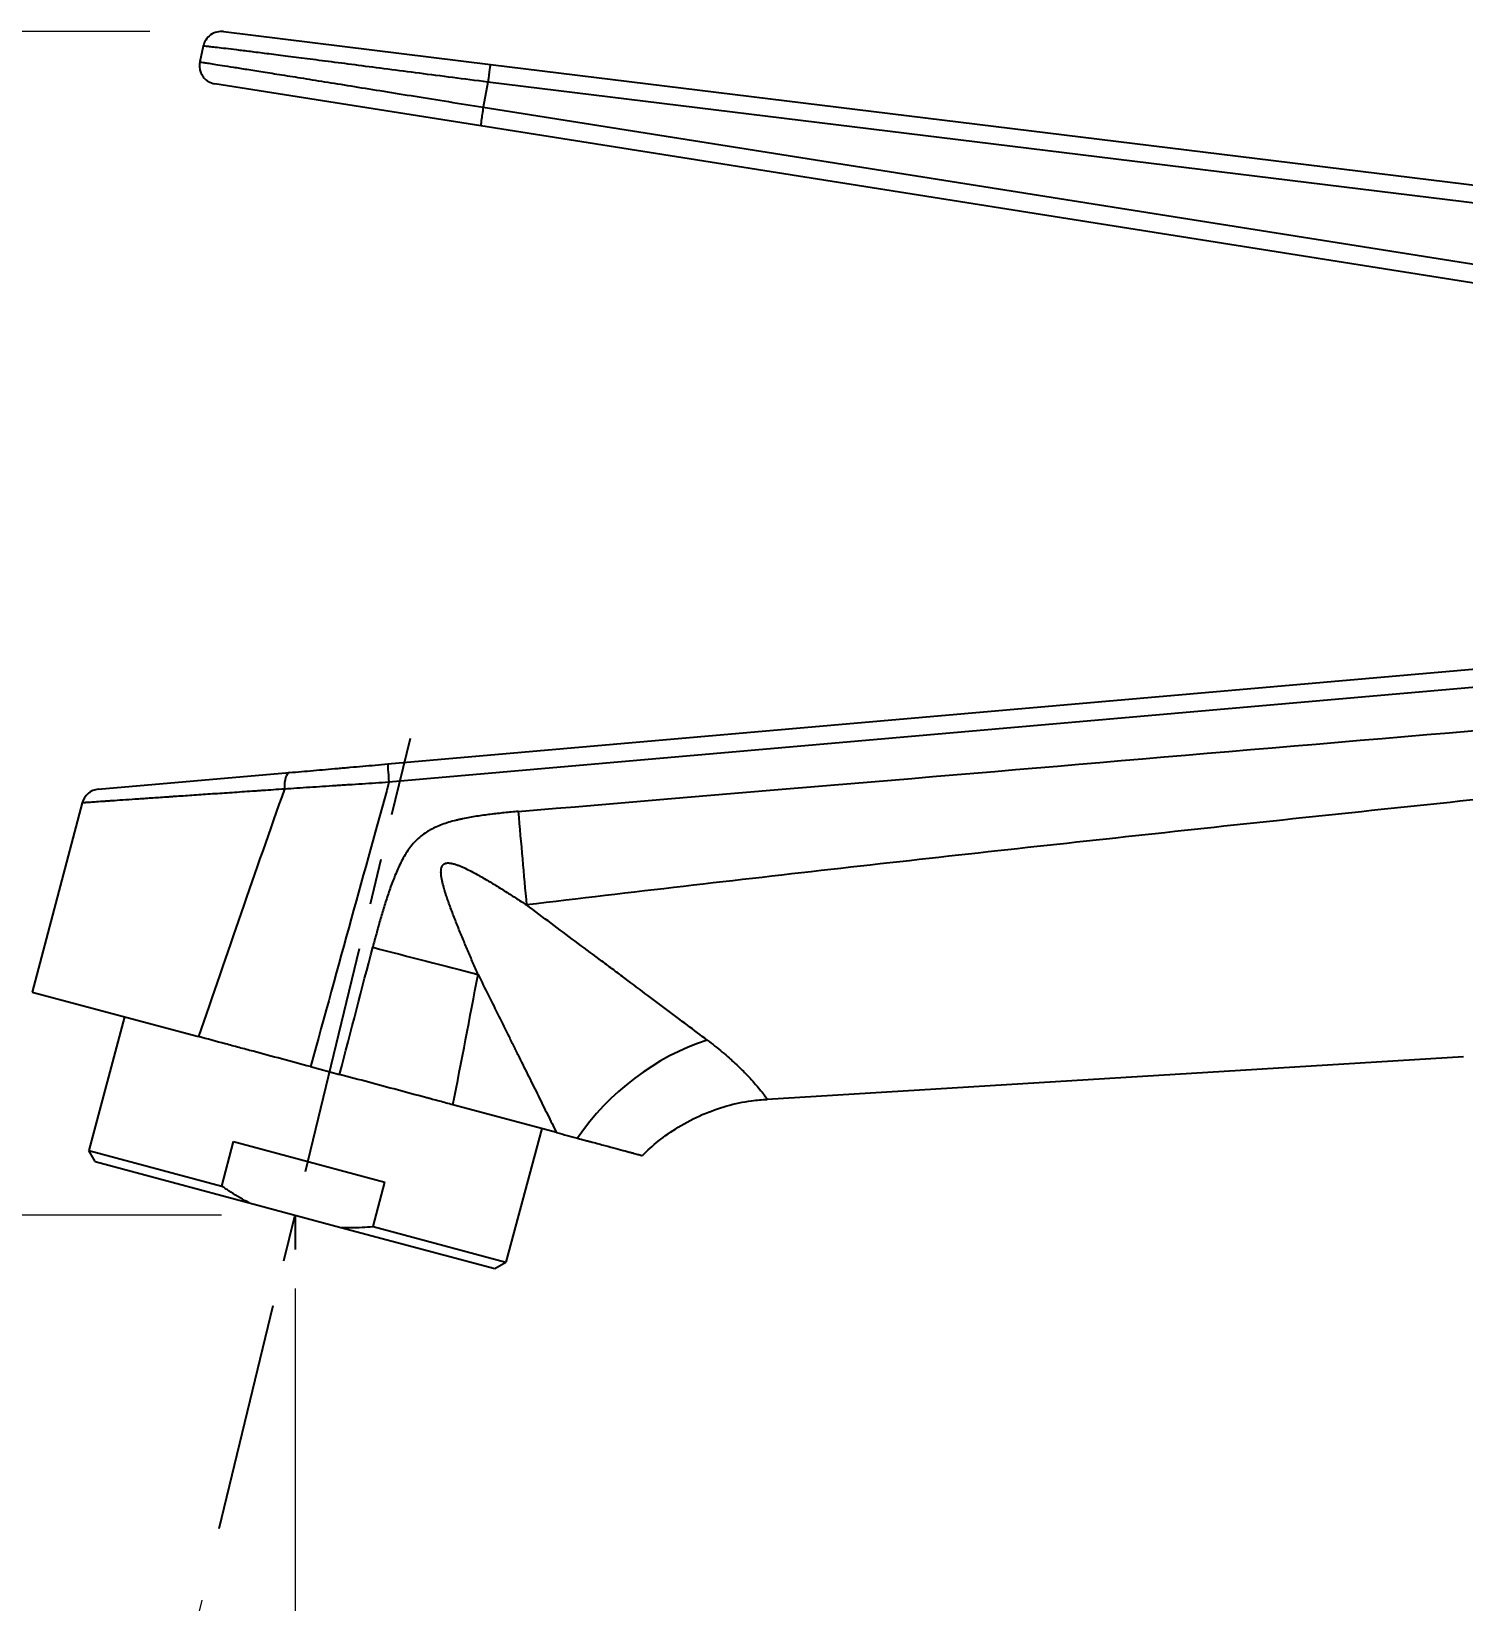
# Model space of a CAD drawing. Extents: x 840 to 1630, y 0 to 579.
# Drawn here: x 1200.1 to 1278, y 292 to 377.5 of the extents above; entities that cross this region are included whole.
import ezdxf

# ---------------------------------------------------------------- set-up
doc = ezdxf.new("R2010")
doc.units = 0
doc.header["$LTSCALE"] = 10
doc.header["$MEASUREMENT"] = 0
doc.header["$PDMODE"] = 3
doc.header["$PDSIZE"] = -10
doc.linetypes.add('CENTER', pattern=[2, 1.25, -0.25, 0.25, -0.25])
doc.layers.get('0').update_dxf_attribs({"linetype": 'CONTINUOUS'})
doc.layers.get('DEFPOINTS').update_dxf_attribs({"linetype": 'CONTINUOUS'})
doc.layers.add('1', color=7, linetype='CONTINUOUS')
doc.layers.add('BODY', color=7, linetype='CONTINUOUS')
doc.layers.add('13', color=7, linetype='CONTINUOUS', true_color=0xffffff)
doc.styles.add('Daelim Dimension', font='')
doc.styles.get('Daelim Dimension').set_extended_font_data('나눔고딕')
doc.dimstyles.new('DEFAULT', dxfattribs={"dimscale": 2, "dimtxt": 2, "dimasz": 2, "dimexe": 0, "dimexo": 2, "dimgap": 1, "dimtad": 1, "dimdec": 0, "dimzin": 9, "dimdsep": 46, "dimtxsty": 'Daelim Dimension', "dimcen": 0.5, "dimclrd": 5, "dimclre": 5, "dimclrt": 256, "dimadec": 1, "dimazin": 0, "dimtfac": 1, "dimtdec": 0, "dimtix": 1, "dimtmove": 0, "dimatfit": 3, "dimfxl": 1, "dimtolj": 1, "dimtzin": 1, "dimlwd": 9, "dimlwe": 9, "dimarcsym": 0})

# ---------------------------------------------------------------- blocks, each defined once
blk = doc.blocks.new('*D1')
at = {"color": 5, "lineweight": 9, "ltscale": 0.5, "transparency": 16777216}
for p, q in [((1206.563, 377.498), (1140.238, 377.498)), ((1142.238, 246.301), (1142.238, 373.498)), ((1298.604, 242.301), (1140.238, 242.301))]:
    blk.add_line(p, q, dxfattribs=at)
at = {"color": 5, "ltscale": 0.5, "transparency": 16777216}
for points in [[(1141.571, 373.498), (1142.905, 373.498), (1142.238, 377.498)], [(1141.571, 246.301), (1142.905, 246.301), (1142.238, 242.301)]]:
    blk.add_solid(points, dxfattribs=at)
at = {"layer": 'DEFPOINTS', "color": 0, "ltscale": 0.5, "transparency": 16777216}
for p in [(1142.238, 377.498), (1210.563, 377.498), (1302.604, 242.301)]:
    blk.add_point(p, dxfattribs=at)
at = {"color": 7, "lineweight": -3, "ltscale": 0.5, "transparency": 16777216, "insert": (1134.787, 309.9), "char_height": 10, "attachment_point": 5, "rotation": 90, "style": 'Daelim Dimension'}
blk.add_mtext('\\A1;135', dxfattribs=at)
blk = doc.blocks.new('*D3')
at = {"color": 5, "lineweight": 9, "ltscale": 0.5, "transparency": 16777216}
for p, q in [((1214.456, 309.078), (1214.456, 178.376)), ((1327.142, 229.078), (1327.142, 178.376)), ((1218.456, 180.376), (1323.142, 180.376))]:
    blk.add_line(p, q, dxfattribs=at)
at = {"color": 5, "ltscale": 0.5, "transparency": 16777216}
for points in [[(1218.456, 181.043), (1218.456, 179.709), (1214.456, 180.376)], [(1323.142, 181.043), (1323.142, 179.709), (1327.142, 180.376)]]:
    blk.add_solid(points, dxfattribs=at)
at = {"layer": 'DEFPOINTS', "color": 0, "ltscale": 0.5, "transparency": 16777216}
for p in [(1214.456, 313.078), (1327.142, 233.078), (1327.142, 180.376)]:
    blk.add_point(p, dxfattribs=at)
at = {"color": 7, "lineweight": -3, "ltscale": 0.5, "transparency": 16777216, "insert": (1270.799, 187.827), "char_height": 10, "attachment_point": 5, "style": 'Daelim Dimension'}
blk.add_mtext('\\A1;113', dxfattribs=at)
blk = doc.blocks.new('*D4')
at = {"color": 5, "lineweight": 9, "ltscale": 0.5, "transparency": 16777216}
for p, q in [((1210.456, 313.078), (1176.732, 313.078)), ((1178.732, 309.078), (1178.732, 246.301)), ((1298.604, 242.301), (1176.732, 242.301))]:
    blk.add_line(p, q, dxfattribs=at)
at = {"color": 5, "ltscale": 0.5, "transparency": 16777216}
for points in [[(1178.066, 309.078), (1179.399, 309.078), (1178.732, 313.078)], [(1178.066, 246.301), (1179.399, 246.301), (1178.732, 242.301)]]:
    blk.add_solid(points, dxfattribs=at)
at = {"layer": 'DEFPOINTS', "color": 0, "ltscale": 0.5, "transparency": 16777216}
for p in [(1214.456, 313.078), (1178.732, 242.301), (1302.604, 242.301)]:
    blk.add_point(p, dxfattribs=at)
at = {"color": 7, "lineweight": -3, "ltscale": 0.5, "transparency": 16777216, "insert": (1171.396, 277.689), "char_height": 10, "attachment_point": 5, "rotation": 90, "style": 'Daelim Dimension'}
blk.add_mtext('\\A1;71', dxfattribs=at)
blk = doc.blocks.new('*D5')
at = {"color": 5, "lineweight": 9, "ltscale": 0.5, "transparency": 16777216}
for p, q in [((1214.456, 307.203), (1214.456, 250.777)), ((1209.387, 292.124), (1199.807, 252.524))]:
    blk.add_line(p, q, dxfattribs=at)
blk.add_arc((1214.456, 313.078), 60.301, 260.20261, 266.19863, dxfattribs=at)
at = {"color": 5, "ltscale": 0.5, "transparency": 16777216}
for points in [[(1204.059, 253.004), (1204.33, 254.309), (1200.278, 254.468)], [(1210.48, 253.576), (1210.436, 252.243), (1214.456, 252.777)]]:
    blk.add_solid(points, dxfattribs=at)
at = {"layer": 'DEFPOINTS', "color": 0, "ltscale": 0.5, "transparency": 16777216}
for p in [(1220.735, 339.038), (1214.456, 313.078), (1214.456, 311.203), (1210.327, 296.012), (1204.954, 253.53)]:
    blk.add_point(p, dxfattribs=at)
at = {"color": 7, "lineweight": -3, "ltscale": 0.5, "transparency": 16777216, "insert": (1208.191, 260.535), "char_height": 10, "attachment_point": 5, "rotation": 353.20062, "style": 'Daelim Dimension'}
blk.add_mtext('\\A1;15{\\fISOCPEUR|b0|i0|c0|p34;%%D}', dxfattribs=at)

msp = doc.modelspace()

# ---------------------------------------------------------------- linework, layer by layer
at = {"lineweight": -3, "ltscale": 0.5}
msp.add_line((1214.456, 313.078), (1214.456, 311.203), dxfattribs=at)
at = {"layer": '1', "color": 7, "linetype": 'Continuous', "lineweight": -3}
for p, q in [((1210.563, 377.498), (1225.096, 375.714)), ((1209.463, 376.714), (1209.279, 375.85)), ((1225.096, 375.714), (1296.272, 366.974)), ((1224.566, 372.363), (1210.101, 374.654)), ((1224.951, 374.755), (1224.7, 373.384)), ((1296.127, 366.016), (1224.951, 374.755)), ((1224.7, 373.384), (1296.205, 362.059)), ((1296.071, 361.038), (1224.566, 372.363)), ((1205.183, 323.87), (1203.235, 316.602)), ((1227.882, 317.788), (1225.935, 310.52)), ((1203.589, 315.989), (1203.235, 316.602)), ((1203.235, 316.602), (1210.469, 314.664)), ((1210.469, 314.664), (1211.116, 317.078)), ((1211.116, 317.078), (1219.348, 314.873)), ((1203.589, 315.989), (1211.963, 313.746)), ((1218.701, 312.458), (1219.348, 314.873)), ((1211.963, 313.746), (1216.948, 312.41)), ((1216.948, 312.41), (1225.322, 310.166)), ((1218.701, 312.458), (1225.935, 310.52)), ((1225.322, 310.166), (1225.935, 310.52))]:
    msp.add_line(p, q, dxfattribs=at)
for centre, major_axis, ratio, start_param, end_param in [((1224.974, 374.721), (-0.122, -0.993), 0.026912, 3.141593, 4.681689), ((1224.723, 373.351), (-0.156, -0.988), 0.027967, 4.682647, 6.283185)]:
    msp.add_ellipse(centre, major_axis=major_axis, ratio=ratio, start_param=start_param, end_param=end_param, dxfattribs=at)
for points, knots in [([(1210.563, 377.498), (1210.439, 377.512), (1210.196, 377.499), (1209.845, 377.341), (1209.582, 377.06), (1209.49, 376.835), (1209.463, 376.714)], [0, 0, 0, 0, 0.241202, 0.5, 0.758798, 1, 1, 1, 1]), ([(1224.951, 374.755), (1224.305, 374.837), (1223.669, 374.918), (1222.425, 375.077), (1221.817, 375.155), (1220.635, 375.307), (1220.062, 375.382), (1218.955, 375.525), (1218.422, 375.594), (1217.4, 375.726), (1216.912, 375.789), (1215.981, 375.909), (1215.54, 375.966), (1214.706, 376.073), (1214.314, 376.123), (1213.578, 376.217), (1213.236, 376.26), (1212.599, 376.34), (1212.305, 376.377), (1211.765, 376.444), (1211.519, 376.474), (1211.073, 376.528), (1210.873, 376.552), (1210.517, 376.595), (1210.36, 376.613), (1210.088, 376.645), (1209.972, 376.658), (1209.778, 376.68), (1209.7, 376.688), (1209.578, 376.702), (1209.534, 376.706), (1209.491, 376.711), (1209.48, 376.712), (1209.466, 376.713), (1209.463, 376.714), (1209.463, 376.714), (1209.463, 376.714), (1209.463, 376.714)], [0, 0, 0, 0, 0.0625, 0.0625, 0.124999, 0.124999, 0.187499, 0.187499, 0.249999, 0.249999, 0.312498, 0.312498, 0.374998, 0.374998, 0.437498, 0.437498, 0.499997, 0.499997, 0.562497, 0.562497, 0.624997, 0.624997, 0.687496, 0.687496, 0.749996, 0.749996, 0.812496, 0.812496, 0.874995, 0.874995, 0.937495, 0.937495, 0.968745, 0.968745, 0.999995, 0.999995, 1, 1, 1, 1]), ([(1209.279, 375.85), (1209.253, 375.718), (1209.249, 375.521), (1209.325, 375.259), (1209.427, 375.071), (1209.566, 374.909), (1209.783, 374.744), (1209.968, 374.677), (1210.101, 374.654)], [0, 0, 0, 0, 0.23872, 0.367887, 0.5, 0.632113, 0.76128, 1, 1, 1, 1]), ([(1209.279, 375.85), (1209.279, 375.85), (1209.293, 375.848), (1209.35, 375.839), (1209.394, 375.832), (1209.516, 375.814), (1209.594, 375.802), (1209.787, 375.772), (1209.902, 375.754), (1210.173, 375.712), (1210.329, 375.688), (1210.684, 375.632), (1210.883, 375.601), (1211.327, 375.53), (1211.572, 375.492), (1212.11, 375.406), (1212.402, 375.36), (1213.036, 375.259), (1213.378, 375.204), (1214.11, 375.087), (1214.501, 375.024), (1215.331, 374.891), (1215.77, 374.82), (1216.696, 374.671), (1217.183, 374.593), (1218.2, 374.429), (1218.731, 374.343), (1219.833, 374.166), (1220.404, 374.074), (1221.58, 373.885), (1222.186, 373.787), (1223.424, 373.589), (1224.057, 373.487), (1224.7, 373.384)], [0, 0, 0, 0, 0.062425, 0.062425, 0.12493, 0.12493, 0.187435, 0.187435, 0.24994, 0.24994, 0.312445, 0.312445, 0.37495, 0.37495, 0.437455, 0.437455, 0.49996, 0.49996, 0.562465, 0.562465, 0.62497, 0.62497, 0.687475, 0.687475, 0.74998, 0.74998, 0.812485, 0.812485, 0.87499, 0.87499, 0.937495, 0.937495, 1, 1, 1, 1])]:
    msp.add_open_spline(points, degree=3, knots=knots, dxfattribs=at)
for points in [[(1211.963, 313.746), (1211.797, 313.834), (1211.465, 314.019), (1210.968, 314.324), (1210.635, 314.547), (1210.469, 314.664)], [(1216.948, 312.41), (1217.136, 312.403), (1217.516, 312.397), (1218.099, 312.413), (1218.499, 312.44), (1218.701, 312.458)]]:
    msp.add_open_spline(points, degree=3, dxfattribs=at)
at = {"layer": '13', "color": 7, "linetype": 'Continuous', "lineweight": -3}
for p, q in [((1219.507, 337.636), (1291.886, 343.969)), ((1305.309, 344.141), (1219.568, 336.64)), ((1203.748, 336.258), (1214.164, 337.169)), ((1202.869, 335.517), (1200.148, 325.22)), ((1200.148, 325.22), (1209.203, 322.793)), ((1240.149, 319.392), (1278.045, 321.71)), ((1215.3, 321.16), (1216.883, 320.735)), ((1228.682, 317.574), (1223.049, 319.083))]:
    msp.add_line(p, q, dxfattribs=at)
msp.add_arc((1203.836, 335.261), 1, 95, 165.16887, dxfattribs=at)
for centre, major_axis, ratio, start_param, end_param in [((1383.844, 349.554), (236.577, 20.712), 0.004149, 3.985018, 4.354434), ((1219.594, 336.64), (0.087, -0.996), 0.026503, 3.141593, 4.71007), ((1214.251, 336.173), (0.087, -0.996), 0.365657, 3.141593, 4.583761), ((1177.015, 175.01), (52.933, 197.689), 0.005934, 0.615161, 0.740371), ((1227.005, 335.049), (1.253, -14.948), 0.026512, 4.710167, 5.057488), ((1177.015, 175.01), (52.933, 197.689), 0.005934, 5.542812, 5.596221), ((1219.085, 327.659), (14.517, -3.775), 0.006697, 4.686638, 5.09025), ((1237.341, 314.18), (8.044, 6.748), 0.734336, 1.06756, 1.938452)]:
    msp.add_ellipse(centre, major_axis=major_axis, ratio=ratio, start_param=start_param, end_param=end_param, dxfattribs=at)
for points, knots in [([(1214.164, 337.169), (1214.59, 337.206), (1215.022, 337.244), (1215.895, 337.32), (1216.337, 337.359), (1216.897, 337.408), (1217.009, 337.418), (1217.234, 337.437), (1217.347, 337.447), (1217.686, 337.477), (1217.912, 337.497), (1218.593, 337.556), (1219.049, 337.596), (1219.507, 337.636)], [0, 0, 0, 0, 0.25, 0.25, 0.5, 0.5, 0.5625, 0.5625, 0.625, 0.625, 0.75, 0.75, 1, 1, 1, 1]), ([(1295.501, 337.433), (1289.793, 336.848), (1284.085, 336.257), (1275.525, 335.36), (1272.672, 335.059), (1266.966, 334.453), (1264.113, 334.147), (1258.409, 333.53), (1255.557, 333.219), (1249.854, 332.591), (1247.003, 332.273), (1241.302, 331.629), (1238.452, 331.303), (1232.753, 330.64), (1229.904, 330.304), (1227.056, 329.961)], [0, 0, 0, 0, 0.25, 0.25, 0.375, 0.375, 0.5, 0.5, 0.625, 0.625, 0.75, 0.75, 0.875, 0.875, 1, 1, 1, 1]), ([(1213.878, 336.269), (1213.482, 336.242), (1213.091, 336.215), (1212.61, 336.182), (1212.514, 336.175), (1212.323, 336.162), (1212.228, 336.156), (1211.945, 336.137), (1211.758, 336.124), (1211.205, 336.086), (1210.485, 336.037), (1209.799, 335.99), (1209.132, 335.944), (1208.806, 335.922), (1208.332, 335.89), (1208.099, 335.874), (1207.87, 335.858), (1207.757, 335.851), (1207.719, 335.848), (1207.644, 335.843), (1207.607, 335.84), (1207.274, 335.818), (1206.707, 335.779), (1206.191, 335.744), (1205.701, 335.71), (1205.468, 335.694), (1205.03, 335.664), (1204.823, 335.65), (1204.582, 335.634), (1204.535, 335.631), (1204.442, 335.624), (1204.397, 335.621), (1204.264, 335.612), (1204.179, 335.606), (1203.936, 335.59), (1203.645, 335.57), (1203.415, 335.554), (1203.218, 335.541), (1203.135, 335.535), (1203.051, 335.529), (1203.036, 335.528), (1203.006, 335.526), (1202.993, 335.525), (1202.955, 335.523), (1202.913, 335.52), (1202.882, 335.518), (1202.873, 335.517), (1202.87, 335.517), (1202.869, 335.517), (1202.869, 335.517)], [0, 0, 0, 0, 0.062573, 0.062573, 0.078216, 0.078216, 0.09386, 0.09386, 0.125146, 0.125146, 0.187719, 0.250292, 0.250292, 0.312865, 0.312865, 0.344152, 0.359795, 0.359795, 0.367616, 0.367616, 0.375438, 0.375438, 0.438011, 0.500584, 0.500584, 0.563157, 0.563157, 0.62573, 0.62573, 0.641373, 0.641373, 0.657017, 0.657017, 0.688303, 0.688303, 0.750876, 0.813449, 0.813449, 0.876022, 0.876022, 0.891665, 0.891665, 0.907309, 0.907309, 0.938595, 0.969882, 0.985525, 0.985525, 1, 1, 1, 1]), ([(1213.878, 336.269), (1213.086, 334.027), (1212.302, 331.783), (1210.744, 327.291), (1209.971, 325.043), (1209.203, 322.793)], [0, 0, 0, 0, 0.5, 0.5, 1, 1, 1, 1]), ([(1219.568, 336.64), (1219.08, 336.608), (1218.595, 336.576), (1217.869, 336.529), (1217.628, 336.513), (1217.267, 336.49), (1217.146, 336.482), (1216.907, 336.466), (1216.787, 336.458), (1216.192, 336.42), (1215.721, 336.389), (1214.791, 336.328), (1214.332, 336.298), (1213.878, 336.269)], [0, 0, 0, 0, 0.25, 0.25, 0.375, 0.375, 0.4375, 0.4375, 0.5, 0.5, 0.75, 0.75, 1, 1, 1, 1]), ([(1226.606, 335.049), (1226.352, 335.027), (1226.098, 335.004), (1225.591, 334.953), (1225.337, 334.925), (1224.831, 334.862), (1224.579, 334.827), (1224.202, 334.768), (1224.076, 334.746), (1223.825, 334.701), (1223.7, 334.676), (1223.512, 334.637), (1223.45, 334.623), (1223.325, 334.594), (1223.263, 334.579), (1223.077, 334.533), (1222.954, 334.499), (1222.71, 334.426), (1222.468, 334.346), (1222.232, 334.251), (1222.058, 334.171), (1222, 334.144), (1221.914, 334.1), (1221.886, 334.085), (1221.829, 334.055), (1221.801, 334.039), (1221.663, 333.959), (1221.556, 333.891), (1221.35, 333.741), (1221.252, 333.661), (1221.111, 333.532), (1221.043, 333.466), (1220.976, 333.396), (1220.933, 333.349), (1220.911, 333.325), (1220.805, 333.204), (1220.727, 333.104), (1220.578, 332.897), (1220.509, 332.791), (1220.377, 332.574), (1220.315, 332.464), (1220.197, 332.238), (1220.141, 332.124), (1220.034, 331.892), (1219.982, 331.775), (1219.884, 331.54), (1219.837, 331.422), (1219.7, 331.066), (1219.615, 330.826), (1219.453, 330.345), (1219.376, 330.103), (1219.227, 329.618), (1219.155, 329.375), (1219.016, 328.886), (1218.948, 328.641), (1218.815, 328.151), (1218.75, 327.905), (1218.686, 327.659)], [0, 0, 0, 0, 0.0625, 0.0625, 0.125, 0.125, 0.1875, 0.1875, 0.21875, 0.21875, 0.25, 0.25, 0.265625, 0.265625, 0.28125, 0.28125, 0.3125, 0.3125, 0.34375, 0.375, 0.375, 0.390625, 0.390625, 0.398437, 0.398437, 0.40625, 0.40625, 0.4375, 0.4375, 0.46875, 0.46875, 0.484375, 0.492187, 0.492187, 0.5, 0.5, 0.53125, 0.53125, 0.5625, 0.5625, 0.59375, 0.59375, 0.625, 0.625, 0.65625, 0.65625, 0.6875, 0.6875, 0.75, 0.75, 0.8125, 0.8125, 0.875, 0.875, 0.9375, 0.9375, 1, 1, 1, 1]), ([(1224.417, 326.176), (1224.324, 326.392), (1224.23, 326.609), (1224.044, 327.043), (1223.951, 327.261), (1223.766, 327.698), (1223.674, 327.917), (1223.492, 328.357), (1223.401, 328.578), (1223.223, 329.021), (1223.136, 329.243), (1222.964, 329.69), (1222.881, 329.915), (1222.761, 330.255), (1222.722, 330.369), (1222.666, 330.541), (1222.647, 330.598), (1222.612, 330.713), (1222.594, 330.771), (1222.543, 330.945), (1222.512, 331.061), (1222.47, 331.237), (1222.458, 331.296), (1222.435, 331.414), (1222.425, 331.474), (1222.409, 331.593), (1222.403, 331.654), (1222.399, 331.745), (1222.399, 331.776), (1222.401, 331.837), (1222.403, 331.867), (1222.409, 331.912), (1222.412, 331.927), (1222.418, 331.958), (1222.421, 331.973), (1222.433, 332.017), (1222.444, 332.046), (1222.461, 332.08), (1222.465, 332.086), (1222.473, 332.1), (1222.477, 332.106), (1222.491, 332.125), (1222.505, 332.143), (1222.522, 332.159), (1222.533, 332.169), (1222.539, 332.174), (1222.558, 332.188), (1222.584, 332.205), (1222.612, 332.217), (1222.633, 332.225), (1222.641, 332.228), (1222.656, 332.232), (1222.663, 332.234), (1222.685, 332.239), (1222.7, 332.242), (1222.731, 332.246), (1222.746, 332.247), (1222.793, 332.249), (1222.823, 332.248), (1222.884, 332.243), (1222.914, 332.239), (1222.975, 332.229), (1223.005, 332.223), (1223.064, 332.209), (1223.094, 332.201), (1223.182, 332.175), (1223.239, 332.156), (1223.353, 332.114), (1223.41, 332.092), (1223.522, 332.045), (1223.578, 332.021), (1223.744, 331.945), (1223.853, 331.891), (1224.07, 331.781), (1224.177, 331.724), (1224.389, 331.607), (1224.495, 331.548), (1224.706, 331.427), (1224.81, 331.366), (1225.019, 331.243), (1225.122, 331.181), (1225.432, 330.993), (1225.638, 330.866), (1226.046, 330.61), (1226.249, 330.481), (1226.654, 330.221), (1226.855, 330.091), (1227.056, 329.961)], [0, 0, 0, 0, 0.0625, 0.0625, 0.125, 0.125, 0.1875, 0.1875, 0.25, 0.25, 0.3125, 0.3125, 0.375, 0.375, 0.40625, 0.40625, 0.421875, 0.421875, 0.4375, 0.4375, 0.46875, 0.46875, 0.484375, 0.484375, 0.5, 0.5, 0.515625, 0.515625, 0.523437, 0.523437, 0.53125, 0.53125, 0.535156, 0.535156, 0.539062, 0.539062, 0.546875, 0.546875, 0.548828, 0.548828, 0.550781, 0.550781, 0.554687, 0.556641, 0.556641, 0.558594, 0.558594, 0.5625, 0.566406, 0.566406, 0.568359, 0.568359, 0.570312, 0.570312, 0.574219, 0.574219, 0.578125, 0.578125, 0.585937, 0.585937, 0.59375, 0.59375, 0.601562, 0.601562, 0.609375, 0.609375, 0.625, 0.625, 0.640625, 0.640625, 0.65625, 0.65625, 0.6875, 0.6875, 0.71875, 0.71875, 0.75, 0.75, 0.78125, 0.78125, 0.8125, 0.8125, 0.875, 0.875, 0.9375, 0.9375, 1, 1, 1, 1]), ([(1236.88, 322.61), (1236.532, 322.871), (1236.174, 323.141), (1235.438, 323.693), (1235.061, 323.976), (1234.291, 324.555), (1233.897, 324.85), (1233.095, 325.451), (1232.686, 325.758), (1232.061, 326.225), (1231.851, 326.383), (1231.533, 326.62), (1231.427, 326.7), (1231.214, 326.859), (1231.107, 326.939), (1230.571, 327.339), (1230.14, 327.662), (1229.27, 328.311), (1228.831, 328.638), (1227.948, 329.296), (1227.504, 329.628), (1227.056, 329.961)], [0, 0, 0, 0, 0.125, 0.125, 0.25, 0.25, 0.375, 0.375, 0.5, 0.5, 0.5625, 0.5625, 0.59375, 0.59375, 0.625, 0.625, 0.75, 0.75, 0.875, 0.875, 1, 1, 1, 1]), ([(1224.417, 326.176), (1224.608, 325.792), (1224.797, 325.411), (1225.174, 324.651), (1225.361, 324.274), (1225.733, 323.523), (1225.964, 323.057), (1226.194, 322.594), (1226.285, 322.41), (1226.331, 322.318), (1226.468, 322.042), (1226.558, 321.859), (1226.828, 321.315), (1227.005, 320.957), (1227.355, 320.252), (1227.528, 319.904), (1227.867, 319.219), (1228.034, 318.882), (1228.363, 318.219), (1228.524, 317.893), (1228.682, 317.574)], [0, 0, 0, 0, 0.125, 0.125, 0.25, 0.25, 0.375, 0.40625, 0.40625, 0.4375, 0.4375, 0.5, 0.5, 0.625, 0.625, 0.75, 0.75, 0.875, 0.875, 1, 1, 1, 1]), ([(1215.3, 321.16), (1214.771, 321.301), (1214.246, 321.442), (1213.205, 321.721), (1212.69, 321.859), (1211.923, 322.064), (1211.669, 322.133), (1211.289, 322.234), (1211.162, 322.268), (1210.911, 322.336), (1210.786, 322.369), (1210.165, 322.536), (1209.678, 322.666), (1209.203, 322.793)], [0, 0, 0, 0, 0.25, 0.25, 0.5, 0.5, 0.625, 0.625, 0.6875, 0.6875, 0.75, 0.75, 1, 1, 1, 1]), ([(1236.88, 322.61), (1237.176, 322.387), (1237.452, 322.167), (1237.835, 321.847), (1238.019, 321.69), (1238.22, 321.51), (1238.303, 321.434), (1238.358, 321.384), (1238.385, 321.359), (1238.626, 321.136), (1238.816, 320.949), (1239.153, 320.603), (1239.3, 320.443), (1239.556, 320.154), (1239.665, 320.024), (1239.78, 319.882), (1239.802, 319.855), (1239.843, 319.802), (1239.863, 319.777), (1239.919, 319.705), (1239.952, 319.662), (1240.039, 319.546), (1240.081, 319.488), (1240.122, 319.43), (1240.132, 319.416), (1240.146, 319.397), (1240.149, 319.392), (1240.149, 319.392)], [0, 0, 0, 0, 0.125246, 0.125246, 0.187869, 0.219181, 0.234836, 0.234836, 0.250492, 0.250492, 0.375738, 0.375738, 0.500984, 0.500984, 0.62623, 0.62623, 0.657542, 0.657542, 0.688854, 0.688854, 0.751477, 0.751477, 0.876723, 0.876723, 0.939346, 0.939346, 1, 1, 1, 1]), ([(1223.049, 319.083), (1222.807, 319.148), (1222.561, 319.214), (1222.189, 319.314), (1222.001, 319.364), (1221.812, 319.415), (1221.686, 319.448), (1221.622, 319.465), (1221.052, 319.618), (1220.54, 319.755), (1219.509, 320.032), (1218.99, 320.171), (1217.942, 320.452), (1217.415, 320.593), (1216.883, 320.735)], [0, 0, 0, 0, 0.125, 0.125, 0.1875, 0.21875, 0.21875, 0.25, 0.25, 0.5, 0.5, 0.75, 0.75, 1, 1, 1, 1]), ([(1233.357, 316.316), (1233.632, 316.598), (1234.248, 317.159), (1235.338, 317.921), (1236.59, 318.572), (1237.933, 319.045), (1239.125, 319.307), (1239.864, 319.364), (1240.151, 319.373)], [0, 0, 0, 0, 0.154032, 0.328343, 0.521572, 0.707986, 0.887694, 1, 1, 1, 1]), ([(1229.826, 317.267), (1229.965, 317.23), (1230.101, 317.194), (1230.3, 317.14), (1230.365, 317.123), (1230.494, 317.088), (1230.558, 317.071), (1230.869, 316.988), (1231.103, 316.925), (1231.537, 316.809), (1231.738, 316.755), (1232.108, 316.656), (1232.276, 316.611), (1232.504, 316.55), (1232.576, 316.531), (1232.71, 316.495), (1232.773, 316.478), (1232.946, 316.431), (1233.042, 316.406), (1233.197, 316.364), (1233.255, 316.349), (1233.313, 316.333), (1233.335, 316.327), (1233.346, 316.324), (1233.351, 316.323), (1233.352, 316.323), (1233.352, 316.323)], [0, 0, 0, 0, 0.062574, 0.062574, 0.093861, 0.093861, 0.125147, 0.125147, 0.250295, 0.250295, 0.375442, 0.375442, 0.500589, 0.500589, 0.563163, 0.563163, 0.625737, 0.625737, 0.750884, 0.750884, 0.876032, 0.876032, 0.938605, 0.969892, 0.969892, 1, 1, 1, 1])]:
    msp.add_open_spline(points, degree=3, knots=knots, dxfattribs=at)
for points in [[(1223.049, 319.083), (1223.511, 321.446), (1223.967, 323.811), (1224.417, 326.176)], [(1228.682, 317.574), (1229.072, 317.469), (1229.454, 317.367), (1229.826, 317.267)]]:
    msp.add_open_spline(points, degree=3, dxfattribs=at)
at = {"layer": 'BODY', "color": 1, "linetype": 'CENTER', "lineweight": -3}
msp.add_line((1210.327, 296.012), (1220.735, 339.038), dxfattribs=at)

# ---------------------------------------------------------------- dimensions: what is measured, and where the dimension line sits
at = {"color": 5, "lineweight": -3, "ltscale": 0.5}
for base, p1, p2, picture, middle in [((1142.238, 377.498), (1302.604, 242.301), (1210.563, 377.498), '*D1', (1134.787, 309.9)), ((1178.732, 242.301), (1214.456, 313.078), (1302.604, 242.301), '*D4', (1171.396, 277.689))]:
    dim = msp.add_linear_dim(base=base, p1=p1, p2=p2, angle=90, dimstyle='DEFAULT', override={"dimtxt": 5, "dimexe": 1, "dimclrt": 7}, dxfattribs=at)
    dim.commit()
    dim.dimension.update_dxf_attribs({"geometry": picture, "text_midpoint": middle})
dim = msp.add_angular_dim_2l(base=(1204.954, 253.53), line1=((1214.456, 313.078), (1214.456, 311.203)), line2=((1210.327, 296.012), (1220.735, 339.038)), text='15{\\fISOCPEUR|b0|i0|c0|p34;%%D}', dimstyle='DEFAULT', override={"dimtxt": 5, "dimexe": 1, "dimclrt": 7}, dxfattribs=at)
dim.commit()
dim.dimension.update_dxf_attribs({"geometry": '*D5', "text_midpoint": (1208.191, 260.535)})
dim = msp.add_linear_dim(base=(1327.142, 180.376), p1=(1214.456, 313.078), p2=(1327.142, 233.078), dimstyle='DEFAULT', override={"dimtxt": 5, "dimexe": 1, "dimclrt": 7}, dxfattribs=at)
dim.commit()
dim.dimension.update_dxf_attribs({"geometry": '*D3', "text_midpoint": (1270.799, 187.827)})

doc.saveas('drawing.dxf')
